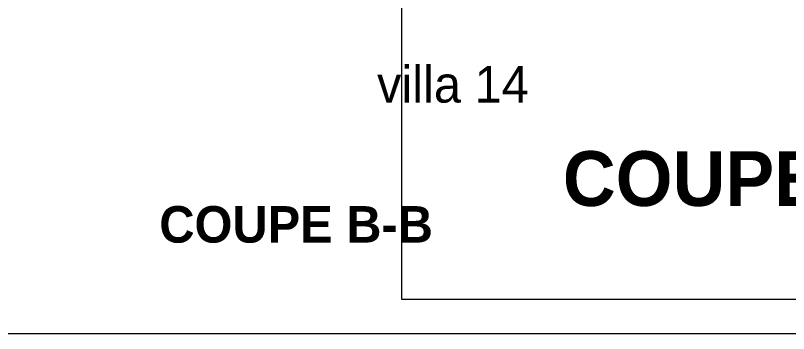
# Model space of a CAD drawing. Header units: metres. Extents: x -12536 to 12621, y -17191 to 9596.
# Drawn here: x -8906 to -8058, y -5461 to -5113 of the extents above; entities that cross this region are included whole.
import ezdxf
from ezdxf.enums import TextEntityAlignment as Align

# ---------------------------------------------------------------- set-up
doc = ezdxf.new("R2010")
doc.units = ezdxf.units.M
doc.header["$MEASUREMENT"] = 0
doc.layers.add('Calque commun', color=7, linetype='Continuous')
doc.layers.add('Textes', color=7, linetype='Continuous')
doc.styles.add('Century Gothic23', font='GOTHICB.TTF', dxfattribs={"height": 0.9})
doc.styles.add('Century Gothic26', font='GOTHICB.TTF', dxfattribs={"height": 0.398543})
doc.styles.add('Century Gothic27', font='GOTHIC.TTF', dxfattribs={"height": 0.199271})

# ---------------------------------------------------------------- blocks, each defined once
blk = doc.blocks.new('CARTDCE')
at = {"layer": 'Calque commun', "color": 9, "linetype": 'Continuous', "lineweight": 5}
for p, q in [((-21.798, 28.93), (-21.798, -0.3)), ((-21.798, -0.3), (20.202, -0.3))]:
    blk.add_line(p, q, dxfattribs=at)

msp = doc.modelspace()

# ---------------------------------------------------------------- block references
at = {"layer": 'Calque commun', "color": 0, "linetype": 'ByBlock', "lineweight": -2, "xscale": 50, "yscale": 50, "zscale": 50}
msp.add_blockref('CARTDCE', (-7392.968, -5408.409), dxfattribs=at)

# ---------------------------------------------------------------- texts
at = {"layer": 'Textes', "color": 5, "linetype": 'ByBlock', "lineweight": -2, "style": 'Century Gothic27'}
msp.add_text('villa 14', height=40, dxfattribs=at).set_placement((-8509.572, -5208.001))
at = {"layer": 'Textes', "color": 5, "linetype": 'ByBlock', "lineweight": -2}
for s, height, style, p in [('COUPES 1/50', 60, 'Century Gothic26', (-8305.76, -5261.237)), ('COUPE B-B', 40, 'Century Gothic23', (-8748.4, -5321.426))]:
    msp.add_text(s, height=height, dxfattribs=dict(at, style=style)).set_placement(p, align=Align.TOP_LEFT)

# ---------------------------------------------------------------- meshes
at = {"layer": 'Calque commun', "color": 7, "linetype": 'Continuous', "lineweight": 5}
mesh = msp.add_polyface(dxfattribs=at)
corners = [(-6352.223, -1261.028), (-12352.223, -1261.028), (-12352.223, -5461.028), (-6352.223, -5461.028)]
mesh.append_faces([[corners[k] for k in face] for face in [(0, 1, 2, 3)]], dxfattribs={"color": 7})

doc.saveas('drawing.dxf')
